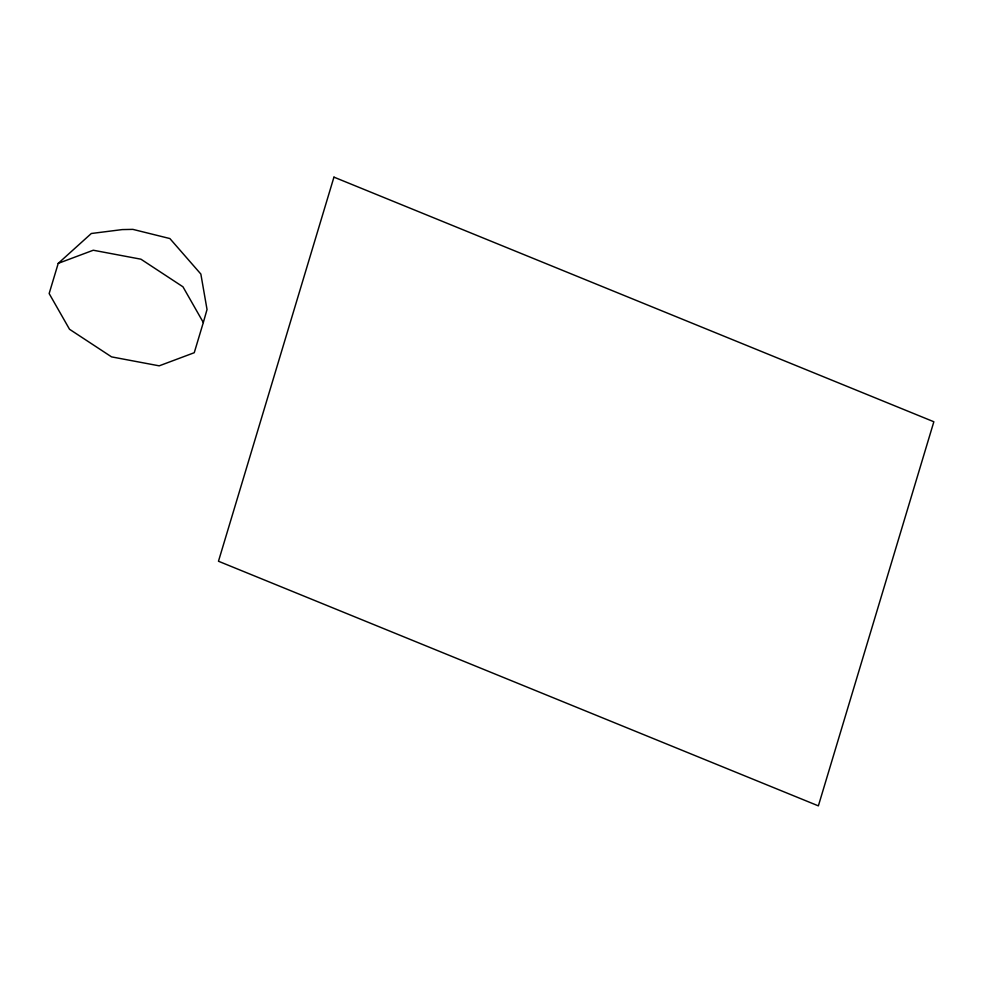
<?xml version="1.0" encoding="UTF-8"?>
<svg xmlns="http://www.w3.org/2000/svg" width="983" height="983" viewBox="0 0 983 983"><rect width="100%" height="100%" fill="white"/><g stroke="black" fill="none" stroke-linecap="round" stroke-linejoin="round"><path stroke-width="1.47" d="M203.321 322.522L207.032 309.51L200.851 274.048L169.875 238.55L132.84 229.371L122.236 229.592L91.321 233.499L58.23 263.358L49.15 293.548L69.523 329.268L111.558 356.878L159.197 365.836L194.253 352.713L203.321 322.522L182.961 286.803L140.925 259.193L93.274 250.235L58.23 263.358M333.95 177.137L218.472 561.244L818.372 805.863L933.85 421.756L333.95 177.137"/></g></svg>
